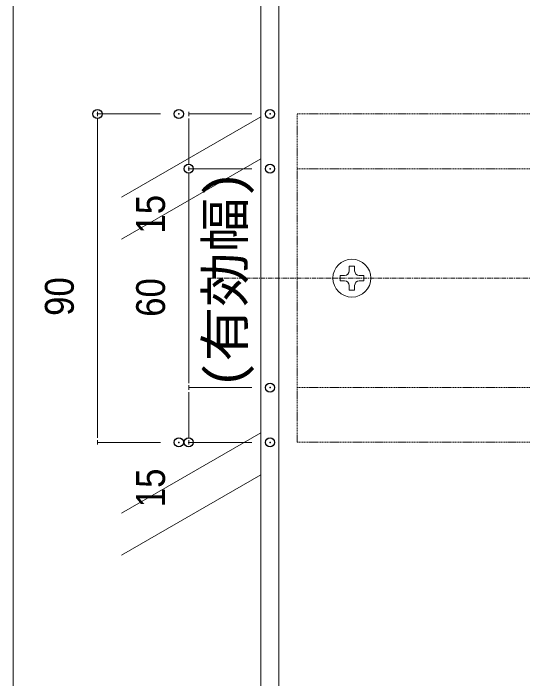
# Model space of a CAD drawing. Units: millimetres, scale not verified. Extents: x -4750 to 4750, y -3000 to 3000.
# Drawn here: x -2500 to -2360.4, y 991.9 to 1174.2 of the extents above; entities that cross this region are included whole.
import ezdxf
from ezdxf.enums import TextEntityAlignment as Align

# ---------------------------------------------------------------- set-up
doc = ezdxf.new("R2010")
doc.units = ezdxf.units.MM
doc.header["$LTSCALE"] = 5
doc.header["$PDMODE"] = 32
doc.header["$PDSIZE"] = 2.5
doc.linetypes.add('CHAIN1', pattern=[8, 5, -1, 1, -1])
doc.linetypes.add('DASHED1', pattern=[1.8, 1.2, -0.6])
for name, color, linetype, lineweight in [('0-0_デッキ', 7, 'Continuous', 9), ('0-2_根太', 7, 'Continuous', 9), ('0-3_一般', 7, 'Continuous', 9), ('0-4_0', 7, 'Continuous', 9), ('0-5_図枠', 7, 'Continuous', 9), ('0-7_寸法', 7, 'Continuous', 9), ('0-8_ビス', 7, 'Continuous', 9)]:
    doc.layers.add(name, color=color, linetype=linetype, lineweight=lineweight)
doc.layers.add('0-9_Defpoints', color=7, linetype='Continuous')
doc.styles.add('Osaka', font='')
doc.styles.add('ＭＳ ゴシック', font='')
doc.styles.get('Osaka').set_extended_font_data('Osaka')
doc.styles.get('ＭＳ ゴシック').set_extended_font_data('MS Gothic')

# ---------------------------------------------------------------- blocks, each defined once
blk = doc.blocks.new('_DOT')
at = {"layer": '0-4_0'}
for p, q in [((-10, 0), (-20, 0)), ((-5, 0), (5, 0))]:
    blk.add_line(p, q, dxfattribs=at)
blk = doc.blocks.new('グループ-227-1')
at = {"layer": '0-8_ビス'}
blk.add_line((-18759, 3446.8), (-18759, 3421.8), dxfattribs=at)
for points in [[(-18729, 3526.8), (-18729, 3551.8), (-18759, 3551.8), (-18759, 3526.8)], [(-18784, 3501.8), (-18809, 3501.8), (-18809, 3471.8), (-18784, 3471.8)], [(-18704, 3471.8), (-18679, 3471.8), (-18679, 3501.8), (-18704, 3501.8)], [(-18759, 3421.8), (-18729, 3421.8), (-18729, 3446.8)]]:
    blk.add_lwpolyline(points, dxfattribs=at)
blk.add_circle((-18744, 3486.8), 104, dxfattribs=at)
for centre, start, end in [((-18784, 3526.8), 270, 0), ((-18704, 3526.8), 180, 270), ((-18784, 3446.8), 0, 90), ((-18704, 3446.8), 90, 180)]:
    blk.add_arc(centre, 25, start, end, dxfattribs=at)
blk = doc.blocks.new('グループ-228-1')
at = {"layer": '0-2_根太', "linetype": 'DASHED1'}
for p, q in [((-19044, 4386.8), (-14306.3, 4386.8)), ((-19044, 2586.8), (-19044, 4386.8)), ((-19044, 4086.8), (-14306.3, 4086.8)), ((-19044, 2886.8), (-14306.3, 2886.8)), ((-19044, 2586.8), (-14306.3, 2586.8))]:
    blk.add_line(p, q, dxfattribs=at)
at = {"layer": '0-2_根太', "linetype": 'CHAIN1'}
blk.add_line((-19524.5, 3486.8), (-2524.5, 3486.8), dxfattribs=at)

msp = doc.modelspace()

# ---------------------------------------------------------------- linework, layer by layer
at = {"layer": '0-0_デッキ'}
msp.add_line((-2427.202, 811.655), (-2427.202, 1376.655), dxfattribs=at)
at = {"layer": '0-3_一般', "color": 134}
for p, q in [((-2432.202, 1145.896), (-2470.382, 1123.853)), ((-2432.202, 1134.349), (-2470.382, 1112.306)), ((-2432.202, 1059.294), (-2470.382, 1037.251)), ((-2432.202, 1047.747), (-2470.382, 1025.704))]:
    msp.add_line(p, q, dxfattribs=at)
at = {"layer": '0-3_一般'}
msp.add_lwpolyline([(-2185.316, 1381.655), (-2432.202, 1381.655), (-2432.202, 811.655)], dxfattribs=at)
at = {"layer": '0-5_図枠'}
msp.add_lwpolyline([(-2500, 1432.499), (-500, 1432.499), (-500, 132.499), (-2500, 132.499)], close=True, dxfattribs=at)
at = {"layer": '0-7_寸法'}
for p, q in [((-2459.638, 1146.655), (-2476.923, 1146.655)), ((-2434.638, 1146.655), (-2451.923, 1146.655)), ((-2476.923, 1059.159), (-2476.923, 1144.151)), ((-2451.923, 1144.151), (-2451.923, 1134.159)), ((-2434.638, 1131.655), (-2451.923, 1131.655)), ((-2434.638, 1131.655), (-2451.923, 1131.655)), ((-2451.923, 1074.159), (-2451.923, 1129.151)), ((-2434.638, 1071.655), (-2451.923, 1071.655)), ((-2434.638, 1071.655), (-2451.923, 1071.655)), ((-2451.923, 1069.151), (-2451.923, 1059.159)), ((-2459.638, 1056.655), (-2476.923, 1056.655)), ((-2434.638, 1056.655), (-2451.923, 1056.655))]:
    msp.add_line(p, q, dxfattribs=at)
at = {"layer": '0-9_Defpoints'}
for p in [(-2476.923, 1146.655), (-2454.638, 1146.655), (-2429.638, 1146.655), (-2451.923, 1131.655), (-2429.638, 1131.655), (-2429.638, 1071.655), (-2454.638, 1056.655), (-2451.923, 1056.655), (-2429.638, 1056.655)]:
    msp.add_point(p, dxfattribs=at)

# ---------------------------------------------------------------- block references
at = {"layer": '0-2_根太', "xscale": 0.05, "yscale": 0.05}
msp.add_blockref('グループ-228-1', (-1470, 927.316), dxfattribs=at)
at = {"layer": '0-7_寸法', "xscale": 0.1251862, "yscale": 0.1251862}
for p, rotation in [((-2476.923, 1146.655), 90), ((-2451.923, 1146.655), 90), ((-2451.923, 1131.655), 270), ((-2451.923, 1131.655), 90), ((-2451.923, 1071.655), 270), ((-2451.923, 1071.655), 90), ((-2476.923, 1056.655), 270), ((-2451.923, 1056.655), 270)]:
    msp.add_blockref('_DOT', p, dxfattribs=dict(at, rotation=rotation))
at = {"layer": '0-8_ビス', "xscale": 0.05, "yscale": 0.05}
msp.add_blockref('グループ-227-1', (-1470, 927.316), dxfattribs=at)

# ---------------------------------------------------------------- texts
at = {"layer": '0-7_寸法'}
for s, height, style, width, p in [('(有効幅)', 10.45, 'ＭＳ ゴシック', 1.05, (-2433.67, 1071.364)), ('15', 7.918, 'Osaka', 0.9, (-2456.05, 1113.871)), ('90', 7.918, 'Osaka', 0.9, (-2481.05, 1091.313)), ('60', 7.918, 'Osaka', 0.9, (-2456.05, 1091.054)), ('15', 7.918, 'Osaka', 0.9, (-2456.05, 1038.871))]:
    msp.add_text(s, height=height, rotation=90, dxfattribs=dict(at, style=style, width=width)).set_placement(p, align=Align.BOTTOM_LEFT)

doc.saveas('drawing.dxf')
